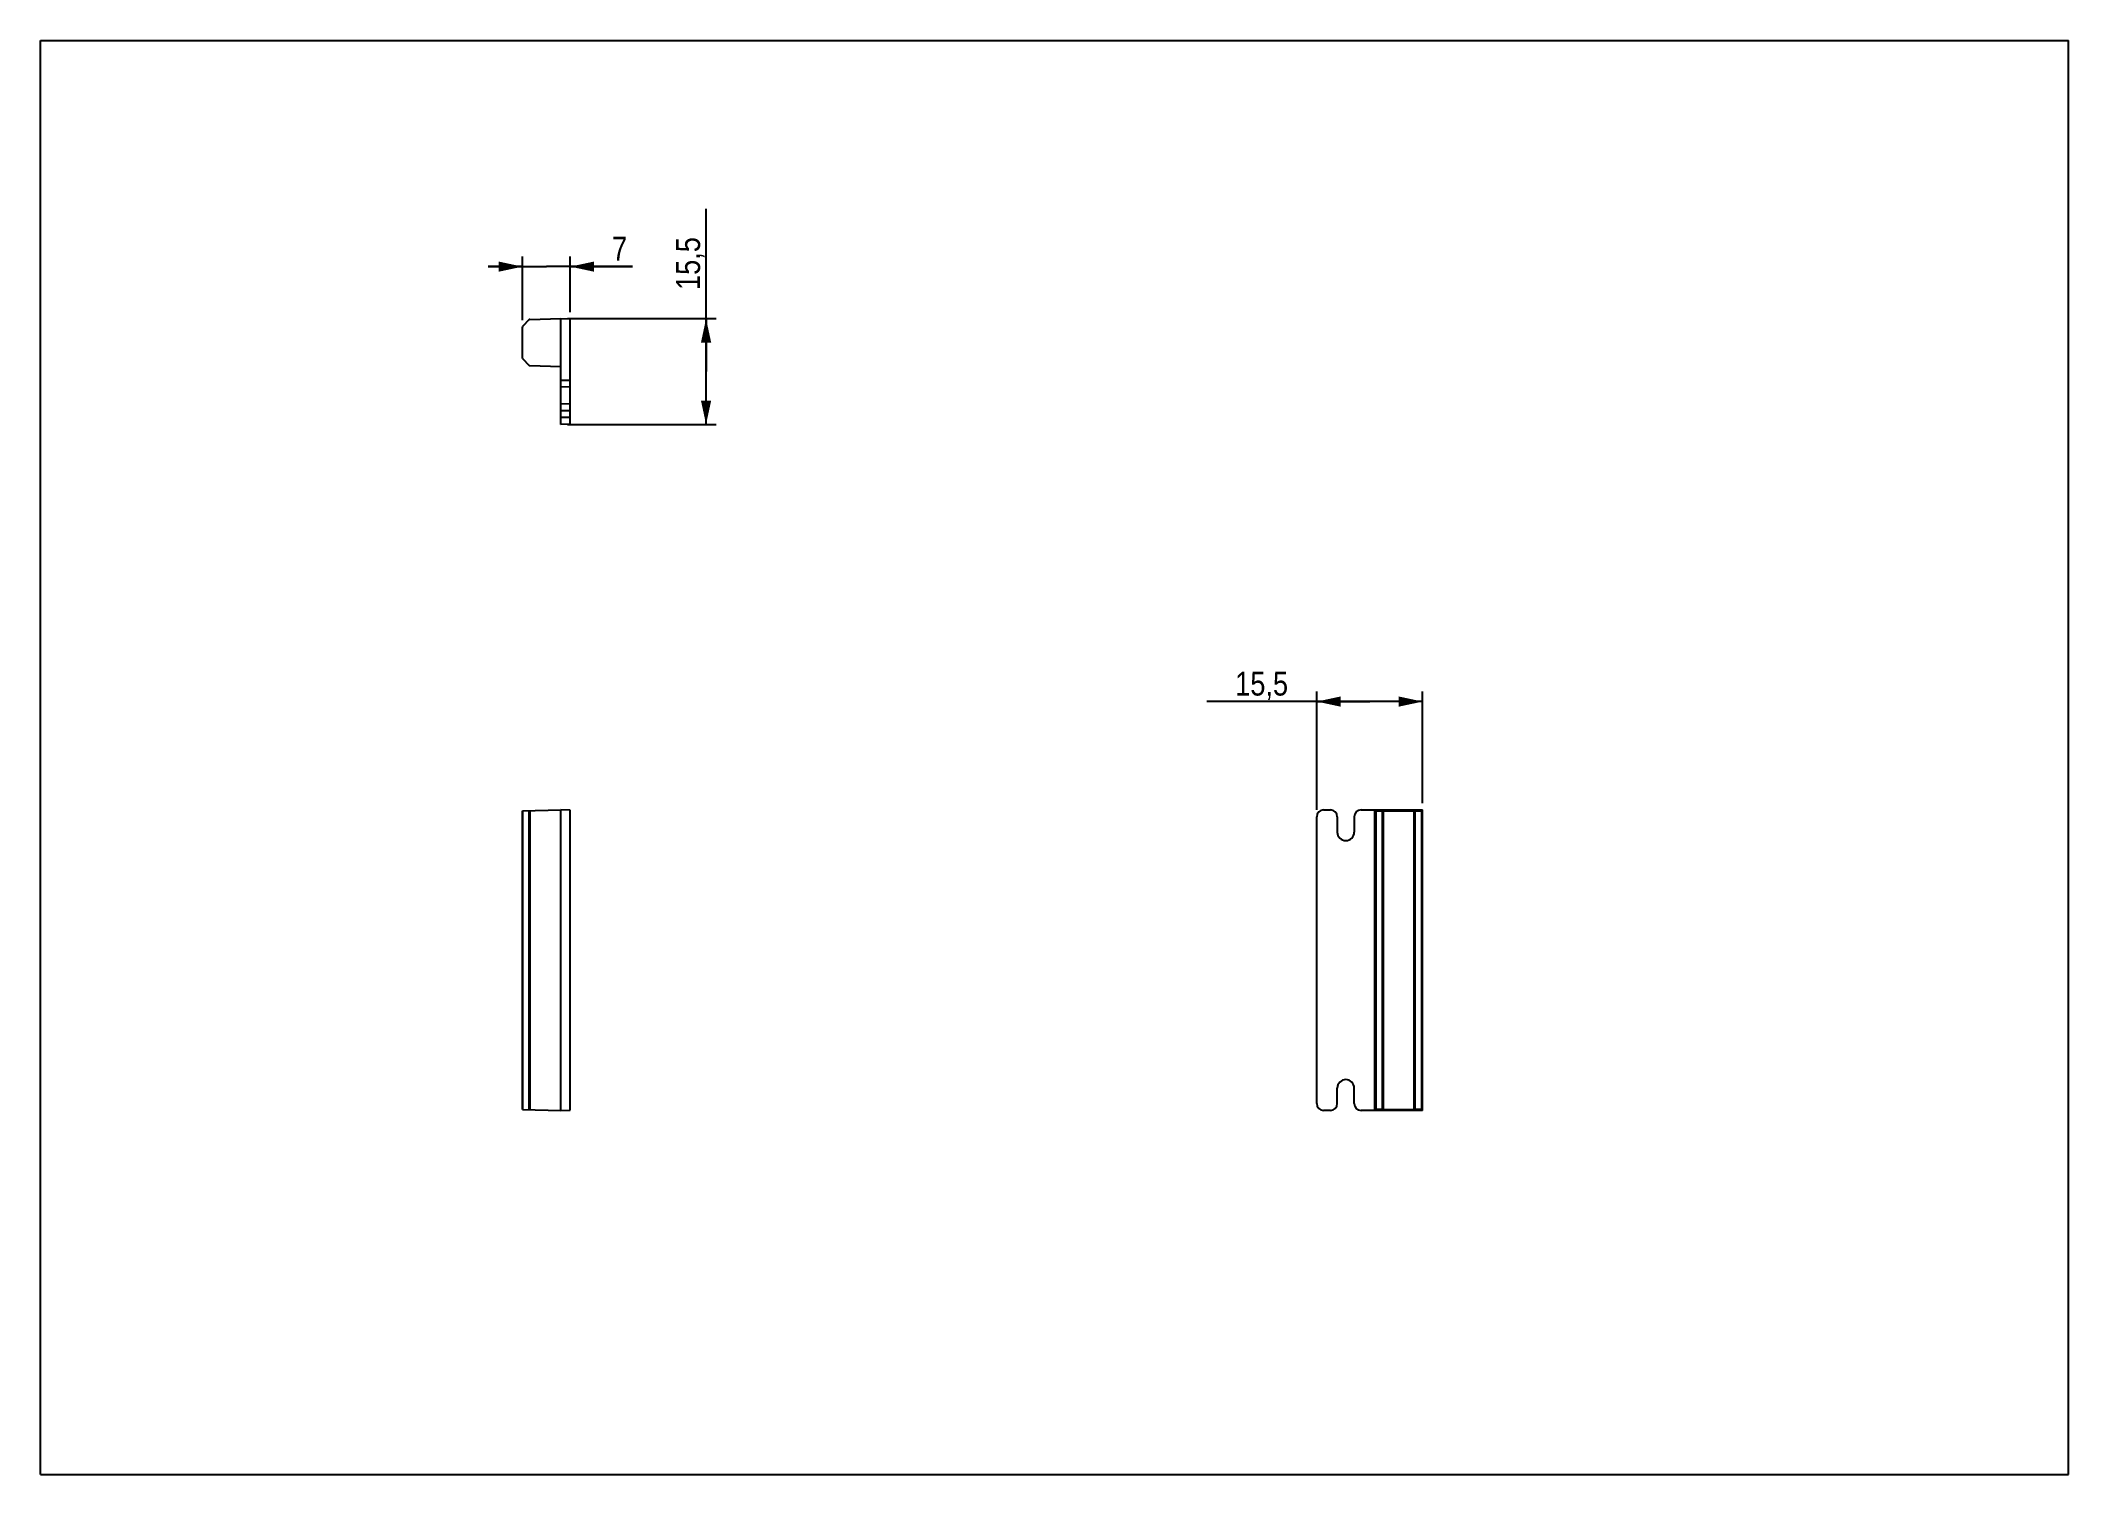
# Model space of a CAD drawing. Header units: millimetres. Extents: x 0 to 297, y 0 to 210.
import ezdxf

# ---------------------------------------------------------------- set-up
doc = ezdxf.new("R2010")
doc.units = ezdxf.units.MM
doc.header["$LTSCALE"] = 16.335
doc.layers.get('0').update_dxf_attribs({"linetype": 'CONTINUOUS'})
doc.styles.get("Standard").update_dxf_attribs({"font": 'txt', "width": 0.85})
doc.dimstyles.new('DIMSTYLE_1', dxfattribs={"dimtxt": 3.5, "dimasz": 3.5, "dimexe": 0.18, "dimexo": 0.0625, "dimgap": 0.09, "dimtad": 1, "dimdsep": 46, "dimtxsty": 'Standard', "dimblk": '_FILLED', "dimblk1": '_FILLED', "dimblk2": '_FILLED', "dimcen": 0.09, "dimadec": 0, "dimazin": 0, "dimtp": 0.01, "dimtm": 0.01, "dimtfac": 1, "dimtofl": 0, "dimtmove": 0, "dimatfit": 3, "dimldrblk": '_FILLED', "dimfxl": 0, "dimtolj": 1, "dimarcsym": 0})

# ---------------------------------------------------------------- blocks, each defined once
blk = doc.blocks.new('_FILLED')
at = {"color": 0, "linetype": 'ByBlock'}
blk.add_solid([(0, 0), (-1, 0.214), (-1, -0.214)], dxfattribs=at)
blk = doc.blocks.new('*D1')
at = {"color": 2, "linetype": 'Continuous'}
for p, q in [((70.58, 169.05), (70.58, 178.39)), ((77.58, 170.24), (77.58, 178.39)), ((70.58, 176.89), (65.58, 176.89)), ((65.58, 176.89), (74.08, 176.89)), ((86.68, 176.89), (74.08, 176.89)), ((77.58, 176.89), (86.68, 176.89))]:
    blk.add_line(p, q, dxfattribs=at)
at = {"color": 2, "linetype": 'Continuous', "xscale": 3.5, "yscale": 3.5, "zscale": 3.5}
blk.add_blockref('_FILLED', (70.58, 176.89), dxfattribs=at)
at = {"color": 2, "linetype": 'Continuous', "xscale": 3.5, "yscale": 3.5, "zscale": 3.5, "rotation": 180}
blk.add_blockref('_FILLED', (77.58, 176.89), dxfattribs=at)
at = {"color": 2, "linetype": 'Continuous', "insert": (83.7, 181.26), "char_height": 3.5, "width": 2.975, "attachment_point": 1, "line_spacing_factor": 0.9}
blk.add_mtext('7', dxfattribs=at)
blk = doc.blocks.new('*D2')
at = {"color": 2, "linetype": 'Continuous'}
for p, q in [((97.47, 161.52), (97.47, 185.37)), ((77.18, 169.27), (98.97, 169.27)), ((97.47, 169.27), (97.47, 161.52)), ((97.47, 153.77), (97.47, 161.52)), ((77.18, 153.77), (98.97, 153.77))]:
    blk.add_line(p, q, dxfattribs=at)
at = {"color": 2, "linetype": 'Continuous', "xscale": 3.5, "yscale": 3.5, "zscale": 3.5}
for p, rotation in [((97.47, 169.27), 90), ((97.47, 153.77), 270)]:
    blk.add_blockref('_FILLED', p, dxfattribs=dict(at, rotation=rotation))
at = {"color": 2, "linetype": 'Continuous', "insert": (93.09, 173.47), "char_height": 3.5, "width": 11.9, "attachment_point": 1, "rotation": 90, "line_spacing_factor": 0.9}
blk.add_mtext('15,5', dxfattribs=at)
blk = doc.blocks.new('*D3')
at = {"color": 2, "linetype": 'Continuous'}
for p, q in [((194.66, 113.19), (170.81, 113.19)), ((186.91, 97.32), (186.91, 114.69)), ((186.91, 113.19), (194.66, 113.19)), ((202.41, 113.19), (194.66, 113.19)), ((202.41, 98.32), (202.41, 114.69))]:
    blk.add_line(p, q, dxfattribs=at)
at = {"color": 2, "linetype": 'Continuous', "xscale": 3.5, "yscale": 3.5, "zscale": 3.5, "rotation": 180}
blk.add_blockref('_FILLED', (186.91, 113.19), dxfattribs=at)
at = {"color": 2, "linetype": 'Continuous', "xscale": 3.5, "yscale": 3.5, "zscale": 3.5}
blk.add_blockref('_FILLED', (202.41, 113.19), dxfattribs=at)
at = {"color": 2, "linetype": 'Continuous', "insert": (182.71, 117.57), "char_height": 3.5, "width": 11.9, "attachment_point": 3, "line_spacing_factor": 0.9}
blk.add_mtext('15,5', dxfattribs=at)

msp = doc.modelspace()

# ---------------------------------------------------------------- linework, layer by layer
at = {"color": 7, "linetype": 'Continuous'}
for p, q in [((0, 0), (0, 210)), ((0, 210), (297, 210)), ((297, 0), (297, 210)), ((70.576, 163.503), (70.576, 168.047)), ((71.518, 169.096), (70.632, 168.187)), ((71.656, 169.157), (76.176, 169.275)), ((76.176, 153.775), (76.176, 169.275)), ((76.176, 169.275), (77.576, 169.238)), ((77.576, 153.812), (77.576, 169.238)), ((70.632, 163.363), (71.518, 162.454)), ((71.656, 162.393), (76.176, 162.275)), ((76.176, 160.275), (77.576, 160.275)), ((76.176, 159.275), (77.576, 159.312)), ((77.576, 156.738), (76.176, 156.775)), ((77.576, 155.775), (76.176, 155.775)), ((77.576, 154.775), (76.176, 154.775)), ((77.576, 153.812), (76.176, 153.775)), ((70.576, 97.178), (76.176, 97.324)), ((70.576, 53.471), (70.576, 97.178)), ((70.632, 53.47), (70.632, 97.179)), ((71.518, 97.202), (71.518, 53.446)), ((71.656, 97.206), (71.656, 53.443)), ((76.176, 53.324), (76.176, 97.324)), ((77.576, 97.288), (76.176, 97.324)), ((77.576, 53.361), (77.576, 97.288)), ((186.912, 54.324), (186.912, 96.324)), ((187.912, 97.324), (188.912, 97.324)), ((189.912, 96.324), (189.912, 94.074)), ((192.412, 96.324), (192.412, 94.074)), ((193.412, 97.324), (202.412, 97.324)), ((195.412, 53.324), (195.412, 97.324)), ((195.412, 97.324), (195.53, 97.206)), ((195.53, 53.443), (195.53, 97.206)), ((195.591, 53.446), (195.591, 97.202)), ((195.591, 97.202), (196.5, 97.179)), ((196.5, 97.179), (196.5, 53.47)), ((196.64, 97.178), (196.64, 53.471)), ((196.64, 97.178), (201.184, 97.178)), ((201.184, 53.471), (201.184, 97.178)), ((201.324, 97.179), (202.233, 97.202)), ((201.324, 53.47), (201.324, 97.179)), ((202.233, 97.202), (202.233, 53.446)), ((202.412, 97.324), (202.294, 97.206)), ((202.294, 97.206), (202.294, 53.443)), ((202.412, 53.324), (202.412, 97.324)), ((189.912, 54.324), (189.912, 56.574)), ((192.412, 54.324), (192.412, 56.574)), ((70.576, 53.471), (76.176, 53.324)), ((196.5, 53.47), (195.591, 53.446)), ((196.64, 53.471), (201.184, 53.471)), ((202.233, 53.446), (201.324, 53.47)), ((76.176, 53.324), (77.576, 53.361)), ((188.912, 53.324), (187.912, 53.324)), ((202.412, 53.324), (193.412, 53.324)), ((195.53, 53.443), (195.412, 53.324)), ((202.294, 53.443), (202.412, 53.324)), ((0, 0), (297, 0))]:
    msp.add_line(p, q, dxfattribs=at)
for centre, radius, start, end in [((70.776, 168.047), 0.2, 135.75, 180), ((71.662, 168.957), 0.2, 91.5, 135.75), ((70.776, 163.503), 0.2, 180, 224.25), ((71.662, 162.593), 0.2, 224.25, 268.5), ((187.912, 96.324), 1, 90, 180), ((188.912, 96.324), 1, 0, 90), ((193.412, 96.324), 1, 90, 180), ((191.162, 94.074), 1.25, 180, 360), ((191.162, 56.574), 1.25, 0, 180), ((187.912, 54.324), 1, 180, 270), ((188.912, 54.324), 1, 270, 360), ((193.412, 54.324), 1, 180, 270)]:
    msp.add_arc(centre, radius, start, end, dxfattribs=at)
for centre, start_param, end_param in [((195.73, 97.206), -3.1154127, -2.3431045), ((196.64, 97.183), -2.3431045, -1.5707963), ((201.184, 97.183), -1.5707963, -0.7984881), ((202.094, 97.206), -0.7984881, -0.0261799), ((196.64, 53.466), 1.5707963, 2.3431045), ((201.184, 53.466), 0.7984881, 1.5707963), ((195.73, 53.443), 2.3431045, 3.1154127), ((202.094, 53.443), 0.0261799, 0.7984881)]:
    msp.add_ellipse(centre, major_axis=(0.2, 0), ratio=0.0261859, start_param=start_param, end_param=end_param, dxfattribs=at)

# ---------------------------------------------------------------- dimensions: what is measured, and where the dimension line sits
at = {"color": 2, "linetype": 'Continuous'}
dim = msp.add_linear_dim(base=(97.468, 153.775), p1=(77.176, 169.275), p2=(77.176, 153.775), angle=270, dimstyle='DIMSTYLE_1', dxfattribs=at)
dim.commit()
dim.dimension.update_dxf_attribs({"geometry": '*D2', "text_midpoint": (94.843, 179.425), "dimtype": 160})
for base, p1, p2, picture, middle in [((77.576, 176.89), (70.576, 169.047), (77.576, 170.238), '*D1', (85.188, 179.515)), ((202.412, 113.192), (186.912, 97.324), (202.412, 98.324), '*D3', (164.862, 115.817))]:
    dim = msp.add_linear_dim(base=base, p1=p1, p2=p2, dimstyle='DIMSTYLE_1', dxfattribs=at)
    dim.commit()
    dim.dimension.update_dxf_attribs({"geometry": picture, "text_midpoint": middle, "dimtype": 160})

doc.saveas('drawing.dxf')
